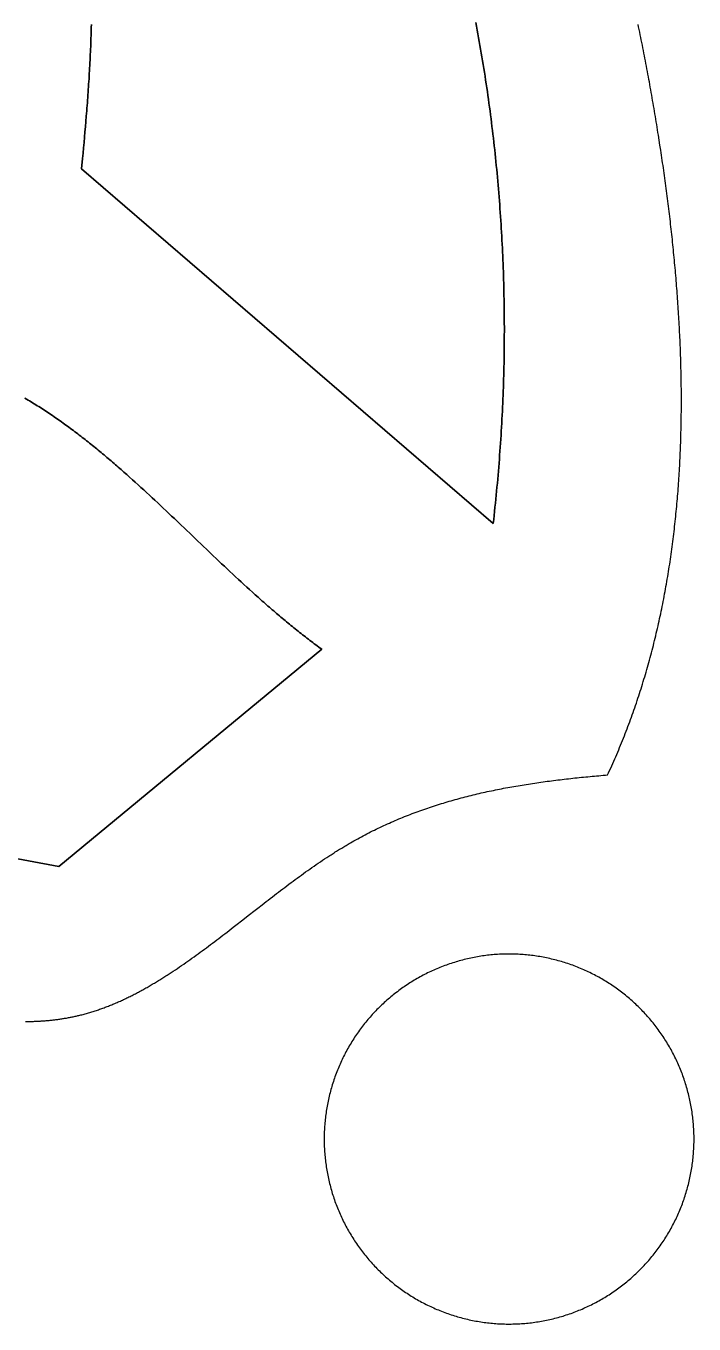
# Model space of a CAD drawing. Header units: millimetres. Extents: x -97041 to 275168, y -12500 to 263793.
# Drawn here: x 190351 to 207519, y -5640 to 27709 of the extents above; entities that cross this region are included whole.
import ezdxf

# ---------------------------------------------------------------- set-up
doc = ezdxf.new("R2010")
doc.units = ezdxf.units.MM
doc.layers.add('CLOSED_AREAS', color=7, linetype='Continuous')
doc.layers.add('REGION_HOLES', color=7, linetype='Continuous')

msp = doc.modelspace()

# ---------------------------------------------------------------- linework, layer by layer
at = {"layer": 'CLOSED_AREAS'}
for points in [[(190340.219, 2132.517), (190365.676, 2132.68), (190391.116, 2132.934), (190416.539, 2133.278), (190441.944, 2133.712), (190467.331, 2134.238), (190492.7, 2134.855), (190518.051, 2135.565), (190543.384, 2136.368), (190568.7, 2137.264), (190593.996, 2138.254), (190619.275, 2139.339), (190644.535, 2140.519), (190669.776, 2141.794), (190694.999, 2143.166), (190720.204, 2144.634), (190745.389, 2146.199), (190770.555, 2147.862), (190795.703, 2149.624), (190820.831, 2151.484), (190845.94, 2153.443), (190871.03, 2155.503), (190896.1, 2157.662), (190921.151, 2159.923), (190946.182, 2162.286), (190971.193, 2164.75), (190996.185, 2167.317), (191021.157, 2169.987), (191046.108, 2172.76), (191071.04, 2175.638), (191095.952, 2178.621), (191120.843, 2181.709), (191145.713, 2184.902), (191170.564, 2188.202), (191195.393, 2191.609), (191220.202, 2195.124), (191244.99, 2198.746), (191269.758, 2202.477), (191294.504, 2206.316), (191319.229, 2210.266), (191343.933, 2214.325), (191368.616, 2218.495), (191393.277, 2222.777), (191417.917, 2227.17), (191442.536, 2231.675), (191467.132, 2236.293), (191491.707, 2241.024), (191516.26, 2245.87), (191540.791, 2250.829), (191565.3, 2255.904), (191589.787, 2261.094), (191614.252, 2266.4), (191638.694, 2271.823), (191663.114, 2277.363), (191687.511, 2283.02), (191711.885, 2288.796), (191736.237, 2294.69), (191760.566, 2300.704), (191789.287, 2307.964), (191817.976, 2315.391), (191846.634, 2322.983), (191875.26, 2330.739), (191903.855, 2338.659), (191932.419, 2346.74), (191960.952, 2354.983), (191989.455, 2363.386), (192017.928, 2371.947), (192046.37, 2380.667), (192074.783, 2389.543), (192103.166, 2398.576), (192131.52, 2407.763), (192159.844, 2417.104), (192188.14, 2426.598), (192216.407, 2436.243), (192244.645, 2446.039), (192272.855, 2455.985), (192301.037, 2466.08), (192329.192, 2476.322), (192357.318, 2486.71), (192385.418, 2497.245), (192413.49, 2507.923), (192441.535, 2518.745), (192469.553, 2529.71), (192497.545, 2540.816), (192525.511, 2552.062), (192553.45, 2563.448), (192581.364, 2574.971), (192609.252, 2586.632), (192637.115, 2598.43), (192664.952, 2610.362), (192692.765, 2622.428), (192720.552, 2634.628), (192748.316, 2646.96), (192776.055, 2659.422), (192803.77, 2672.015), (192831.461, 2684.736), (192859.128, 2697.586), (192886.772, 2710.562), (192914.393, 2723.664), (192941.991, 2736.891), (192969.566, 2750.242), (192997.119, 2763.715), (193024.649, 2777.31), (193052.157, 2791.026), (193079.644, 2804.861), (193107.109, 2818.815), (193134.552, 2832.886), (193161.974, 2847.074), (193189.375, 2861.377), (193216.756, 2875.795), (193244.116, 2890.326), (193271.455, 2904.97), (193298.775, 2919.725), (193326.075, 2934.59), (193353.355, 2949.564), (193380.615, 2964.647), (193407.857, 2979.836), (193435.079, 2995.132), (193462.283, 3010.533), (193489.468, 3026.038), (193516.635, 3041.646), (193543.783, 3057.356), (193570.914, 3073.167), (193598.028, 3089.078), (193625.123, 3105.087), (193652.202, 3121.195), (193679.264, 3137.399), (193706.308, 3153.699), (193733.337, 3170.094), (193760.349, 3186.583), (193787.345, 3203.164), (193814.325, 3219.837), (193841.289, 3236.6), (193868.238, 3253.453), (193895.171, 3270.395), (193922.09, 3287.424), (193948.994, 3304.539), (193975.883, 3321.74), (194002.759, 3339.025), (194029.619, 3356.393), (194056.467, 3373.844), (194083.3, 3391.376), (194136.927, 3426.68), (194190.501, 3462.296), (194244.026, 3498.216), (194297.502, 3534.433), (194350.931, 3570.937), (194404.316, 3607.721), (194457.657, 3644.775), (194510.957, 3682.093), (194564.217, 3719.665), (194617.44, 3757.483), (194670.626, 3795.54), (194723.778, 3833.825), (194776.898, 3872.333), (194829.987, 3911.053), (194883.047, 3949.978), (194936.079, 3989.1), (194989.086, 4028.41), (195042.07, 4067.899), (195095.032, 4107.561), (195147.973, 4147.385), (195200.897, 4187.365), (195253.803, 4227.491), (195306.695, 4267.756), (195359.574, 4308.151), (195412.442, 4348.668), (195465.3, 4389.298), (195518.15, 4430.034), (195570.995, 4470.867), (195676.673, 4552.79), (195782.349, 4635.001), (195888.036, 4717.435), (196099.502, 4882.703), (196205.309, 4965.404), (196311.185, 5048.063), (196417.143, 5130.612), (196523.198, 5212.985), (196576.266, 5254.084), (196629.363, 5295.115), (196682.492, 5336.069), (196735.654, 5376.937), (196788.851, 5417.712), (196842.084, 5458.384), (196895.355, 5498.946), (196948.667, 5539.39), (197002.02, 5579.706), (197055.418, 5619.888), (197108.86, 5659.926), (197162.35, 5699.812), (197215.889, 5739.538), (197269.478, 5779.096), (197323.12, 5818.477), (197376.816, 5857.673), (197430.569, 5896.675), (197484.379, 5935.477), (197538.248, 5974.068), (197592.179, 6012.442), (197646.174, 6050.588), (197700.233, 6088.501), (197754.359, 6126.17), (197808.553, 6163.588), (197862.817, 6200.746), (197917.154, 6237.636), (197971.564, 6274.251), (198026.05, 6310.58), (198080.613, 6346.617), (198107.924, 6364.524), (198135.255, 6382.353), (198162.606, 6400.106), (198189.978, 6417.78), (198217.37, 6435.375), (198244.783, 6452.889), (198272.218, 6470.322), (198299.673, 6487.672), (198327.151, 6504.939), (198354.649, 6522.121), (198382.17, 6539.218), (198409.714, 6556.227), (198437.279, 6573.15), (198464.867, 6589.983), (198492.478, 6606.727), (198520.113, 6623.38), (198547.77, 6639.94), (198575.451, 6656.409), (198603.156, 6672.783), (198630.885, 6689.062), (198658.637, 6705.245), (198686.415, 6721.331), (198733.482, 6748.333), (198780.62, 6775.056), (198827.828, 6801.501), (198875.107, 6827.67), (198922.457, 6853.564), (198969.877, 6879.186), (199017.369, 6904.537), (199064.931, 6929.619), (199112.564, 6954.432), (199160.267, 6978.98), (199208.042, 7003.263), (199255.888, 7027.283), (199303.804, 7051.042), (199351.792, 7074.541), (199399.85, 7097.782), (199447.98, 7120.767), (199496.18, 7143.498), (199544.452, 7165.975), (199592.795, 7188.201), (199641.209, 7210.177), (199689.695, 7231.905), (199738.251, 7253.386), (199786.879, 7274.623), (199835.578, 7295.616), (199884.349, 7316.368), (199933.191, 7336.88), (199982.104, 7357.154), (200031.089, 7377.191), (200080.145, 7396.993), (200129.272, 7416.561), (200178.472, 7435.898), (200227.742, 7455.004), (200277.085, 7473.883), (200326.499, 7492.534), (200375.984, 7510.96), (200425.542, 7529.162), (200475.171, 7547.143), (200524.872, 7564.903), (200574.644, 7582.445), (200624.489, 7599.77), (200674.405, 7616.879), (200724.393, 7633.775), (200774.453, 7650.458), (200824.585, 7666.931), (200874.789, 7683.195), (200925.065, 7699.252), (200975.413, 7715.103), (201025.833, 7730.751), (201076.325, 7746.196), (201126.889, 7761.441), (201177.526, 7776.486), (201228.235, 7791.335), (201279.016, 7805.987), (201329.869, 7820.446), (201380.794, 7834.712), (201431.792, 7848.787), (201482.862, 7862.673), (201534.005, 7876.371), (201585.22, 7889.884), (201636.507, 7903.212), (201687.867, 7916.358), (201739.299, 7929.323), (201790.804, 7942.108), (201842.382, 7954.716), (201894.032, 7967.148), (201945.755, 7979.405), (201997.55, 7991.489), (202049.418, 8003.402), (202101.359, 8015.146), (202153.373, 8026.722), (202205.459, 8038.132), (202257.619, 8049.377), (202309.851, 8060.459), (202362.156, 8071.379), (202414.534, 8082.141), (202466.985, 8092.744), (202519.509, 8103.19), (202572.106, 8113.482), (202624.776, 8123.621), (202677.519, 8133.608), (202730.335, 8143.445), (202783.225, 8153.134), (202836.187, 8162.677), (202889.223, 8172.074), (202942.332, 8181.328), (202995.515, 8190.441), (203048.77, 8199.414), (203102.099, 8208.248), (203155.502, 8216.945), (203208.977, 8225.507), (203262.526, 8233.936), (203316.149, 8242.233), (203369.845, 8250.4), (203423.615, 8258.438), (203477.458, 8266.349), (203531.375, 8274.135), (203585.366, 8281.797), (203639.43, 8289.338), (203693.568, 8296.758), (203747.779, 8304.059), (203802.065, 8311.243), (203856.424, 8318.311), (203910.857, 8325.266), (203965.363, 8332.109), (204019.944, 8338.841), (204074.599, 8345.464), (204129.327, 8351.979), (204184.13, 8358.39), (204239.006, 8364.696), (204293.957, 8370.9), (204348.981, 8377.003), (204404.08, 8383.007), (204459.253, 8388.913), (204514.5, 8394.724), (204569.821, 8400.44), (204625.217, 8406.064), (204680.687, 8411.598), (204736.231, 8417.041), (204791.849, 8422.398), (204847.542, 8427.668), (204903.309, 8432.854), (204959.15, 8437.957), (205015.066, 8442.979), (205071.057, 8447.922), (205127.122, 8452.787), (205183.261, 8457.575), (205239.476, 8462.29), (205295.764, 8466.931), (205322.983, 8525.312), (205349.976, 8583.779), (205376.743, 8642.332), (205403.285, 8700.971), (205429.602, 8759.694), (205455.696, 8818.501), (205481.566, 8877.391), (205507.213, 8936.366), (205532.639, 8995.422), (205557.843, 9054.562), (205582.826, 9113.783), (205607.59, 9173.085), (205632.133, 9232.468), (205656.458, 9291.932), (205680.565, 9351.476), (205704.454, 9411.099), (205728.126, 9470.801), (205751.581, 9530.582), (205774.821, 9590.44), (205797.846, 9650.376), (205820.656, 9710.39), (205843.252, 9770.48), (205865.635, 9830.646), (205887.806, 9890.887), (205909.764, 9951.204), (205931.511, 10011.595), (205953.048, 10072.061), (205974.374, 10132.601), (205995.491, 10193.213), (206016.399, 10253.899), (206037.098, 10314.656), (206057.59, 10375.486), (206077.875, 10436.387), (206097.954, 10497.359), (206117.826, 10558.401), (206137.494, 10619.513), (206156.957, 10680.695), (206176.217, 10741.946), (206195.273, 10803.265), (206214.126, 10864.652), (206232.778, 10926.107), (206251.228, 10987.628), (206269.477, 11049.217), (206287.526, 11110.871), (206305.376, 11172.591), (206323.027, 11234.377), (206340.48, 11296.227), (206357.735, 11358.141), (206374.793, 11420.119), (206391.654, 11482.16), (206408.32, 11544.264), (206424.791, 11606.43), (206441.067, 11668.658), (206457.15, 11730.948), (206473.039, 11793.298), (206488.736, 11855.709), (206504.24, 11918.179), (206519.553, 11980.709), (206534.676, 12043.298), (206549.608, 12105.946), (206564.351, 12168.651), (206578.905, 12231.415), (206593.271, 12294.235), (206607.449, 12357.111), (206621.44, 12420.044), (206635.245, 12483.033), (206648.864, 12546.077), (206662.298, 12609.175), (206675.547, 12672.327), (206688.613, 12735.534), (206701.495, 12798.793), (206714.195, 12862.106), (206726.713, 12925.47), (206739.049, 12988.887), (206751.205, 13052.354), (206763.181, 13115.873), (206774.977, 13179.442), (206786.594, 13243.061), (206798.033, 13306.729), (206809.294, 13370.447), (206820.379, 13434.213), (206831.287, 13498.026), (206842.019, 13561.888), (206852.576, 13625.796), (206862.959, 13689.751), (206873.168, 13753.753), (206883.203, 13817.799), (206893.066, 13881.891), (206902.757, 13946.028), (206912.277, 14010.209), (206921.626, 14074.433), (206930.805, 14138.701), (206939.814, 14203.012), (206948.655, 14267.364), (206957.327, 14331.759), (206965.832, 14396.195), (206974.169, 14460.672), (206982.341, 14525.189), (206990.346, 14589.746), (206998.187, 14654.343), (207005.863, 14718.979), (207013.375, 14783.653), (207020.724, 14848.365), (207027.911, 14913.114), (207034.935, 14977.901), (207041.798, 15042.724), (207048.5, 15107.584), (207055.043, 15172.479), (207061.425, 15237.409), (207067.649, 15302.373), (207073.715, 15367.372), (207079.623, 15432.405), (207085.374, 15497.471), (207090.969, 15562.57), (207096.408, 15627.701), (207101.692, 15692.864), (207106.821, 15758.058), (207111.797, 15823.283), (207116.619, 15888.538), (207121.289, 15953.823), (207125.807, 16019.138), (207130.173, 16084.482), (207134.389, 16149.854), (207138.455, 16215.254), (207142.371, 16280.682), (207146.138, 16346.137), (207149.757, 16411.618), (207153.229, 16477.125), (207156.554, 16542.658), (207159.732, 16608.217), (207162.764, 16673.799), (207165.652, 16739.406), (207168.395, 16805.037), (207170.994, 16870.691), (207173.45, 16936.368), (207175.763, 17002.067), (207177.934, 17067.788), (207179.964, 17133.53), (207181.854, 17199.293), (207183.603, 17265.076), (207185.213, 17330.88), (207186.684, 17396.702), (207188.016, 17462.544), (207189.211, 17528.404), (207190.27, 17594.282), (207191.191, 17660.178), (207191.977, 17726.091), (207192.628, 17792.02), (207193.145, 17857.965), (207193.528, 17923.926), (207193.777, 17989.903), (207193.894, 18055.893), (207193.879, 18121.898), (207193.733, 18187.917), (207193.456, 18253.949), (207193.048, 18319.994), (207192.512, 18386.051), (207191.846, 18452.119), (207191.053, 18518.199), (207190.131, 18584.29), (207189.083, 18650.392), (207187.909, 18716.503), (207186.608, 18782.623), (207185.183, 18848.753), (207183.633, 18914.891), (207181.96, 18981.037), (207180.163, 19047.191), (207178.243, 19113.351), (207176.202, 19179.518), (207174.039, 19245.692), (207171.756, 19311.87), (207169.352, 19378.054), (207166.83, 19444.243), (207164.188, 19510.436), (207161.428, 19576.632), (207158.55, 19642.832), (207155.556, 19709.035), (207152.445, 19775.239), (207149.219, 19841.446), (207145.877, 19907.654), (207142.421, 19973.863), (207138.851, 20040.072), (207135.168, 20106.281), (207131.372, 20172.489), (207127.465, 20238.697), (207123.446, 20304.902), (207119.316, 20371.106), (207115.076, 20437.308), (207110.727, 20503.506), (207106.269, 20569.701), (207101.703, 20635.892), (207097.03, 20702.078), (207092.249, 20768.26), (207087.362, 20834.436), (207082.369, 20900.607), (207077.271, 20966.771), (207072.069, 21032.929), (207066.763, 21099.079), (207061.354, 21165.221), (207055.842, 21231.356), (207050.228, 21297.481), (207044.513, 21363.598), (207038.698, 21429.705), (207032.782, 21495.801), (207026.766, 21561.887), (207020.652, 21627.962), (207014.44, 21694.026), (207008.13, 21760.077), (207001.723, 21826.116), (206995.22, 21892.142), (206988.622, 21958.155), (206981.928, 22024.154), (206975.139, 22090.138), (206968.257, 22156.107), (206961.282, 22222.061), (206954.214, 22287.999), (206947.054, 22353.921), (206939.803, 22419.826), (206932.461, 22485.714), (206925.03, 22551.584), (206917.508, 22617.436), (206909.898, 22683.269), (206902.2, 22749.083), (206894.414, 22814.878), (206886.541, 22880.652), (206878.582, 22946.406), (206870.537, 23012.138), (206862.407, 23077.849), (206854.193, 23143.538), (206845.895, 23209.205), (206837.514, 23274.848), (206829.05, 23340.468), (206820.504, 23406.065), (206811.877, 23471.636), (206803.169, 23537.183), (206794.381, 23602.705), (206785.514, 23668.201), (206776.568, 23733.67), (206767.544, 23799.113), (206758.442, 23864.528), (206749.263, 23929.915), (206740.008, 23995.275), (206730.677, 24060.606), (206721.272, 24125.907), (206711.791, 24191.179), (206702.237, 24256.421), (206692.61, 24321.632), (206682.91, 24386.812), (206673.139, 24451.96), (206663.296, 24517.077), (206643.398, 24647.212), (206623.223, 24777.213), (206602.775, 24907.076), (206591.872, 24975.579), (206580.894, 25044.042), (206569.841, 25112.466), (206558.715, 25180.851), (206547.513, 25249.197), (206536.238, 25317.503), (206524.889, 25385.77), (206513.465, 25453.999), (206501.968, 25522.188), (206490.397, 25590.338), (206478.752, 25658.45), (206467.033, 25726.523), (206455.24, 25794.557), (206443.375, 25862.553), (206431.435, 25930.51), (206419.423, 25998.428), (206407.337, 26066.308), (206395.177, 26134.15), (206382.945, 26201.953), (206370.64, 26269.718), (206358.261, 26337.444), (206345.81, 26405.133), (206333.286, 26472.783), (206320.69, 26540.396), (206308.02, 26607.97), (206295.278, 26675.506), (206282.464, 26743.005), (206269.578, 26810.466), (206256.619, 26877.889), (206243.587, 26945.274), (206230.484, 27012.622), (206217.309, 27079.932), (206204.062, 27147.204), (206190.743, 27214.44), (206177.352, 27281.637), (206163.889, 27348.798), (206150.355, 27415.921), (206136.749, 27483.007), (206123.072, 27550.056), (206109.323, 27617.067), (206095.503, 27684.042), (206081.612, 27750.98)], [(192031.69, 27743.115), (192030.051, 27672.763), (192028.245, 27602.502), (192026.277, 27532.331), (192024.149, 27462.248), (192021.864, 27392.251), (192019.426, 27322.34), (192016.837, 27252.513), (192014.1, 27182.768), (192011.219, 27113.103), (192008.197, 27043.517), (192005.037, 26974.01), (192001.741, 26904.578), (191998.313, 26835.221), (191994.756, 26765.936), (191991.074, 26696.724), (191987.268, 26627.581), (191983.343, 26558.507), (191979.301, 26489.5), (191975.145, 26420.559), (191970.879, 26351.681), (191966.506, 26282.866), (191962.028, 26214.112), (191957.448, 26145.418), (191952.771, 26076.781), (191947.998, 26008.2), (191943.133, 25939.675), (191938.18, 25871.203), (191933.14, 25802.782), (191928.018, 25734.412), (191922.816, 25666.091), (191917.537, 25597.817), (191912.184, 25529.589), (191901.271, 25393.264), (191890.1, 25257.105), (191878.697, 25121.097), (191867.085, 24985.231), (191855.29, 24849.493), (191843.336, 24713.871), (191831.248, 24578.354), (191819.05, 24442.929), (191806.767, 24307.584), (191782.045, 24037.085), (202357.999, 14930.014), (202369.731, 15033.134), (202381.214, 15136.25), (202392.449, 15239.361), (202403.437, 15342.466), (202414.178, 15445.564), (202424.671, 15548.656), (202434.917, 15651.739), (202444.916, 15754.815), (202454.668, 15857.882), (202464.174, 15960.94), (202473.433, 16063.988), (202482.445, 16167.026), (202491.211, 16270.052), (202499.731, 16373.068), (202508.005, 16476.071), (202516.033, 16579.061), (202523.815, 16682.038), (202531.351, 16785.002), (202538.642, 16887.951), (202545.688, 16990.885), (202552.488, 17093.804), (202559.044, 17196.706), (202565.354, 17299.592), (202571.42, 17402.461), (202577.241, 17505.312), (202582.818, 17608.145), (202588.15, 17710.958), (202593.238, 17813.753), (202598.082, 17916.527), (202602.682, 18019.281), (202607.038, 18122.013), (202611.15, 18224.724), (202615.019, 18327.413), (202618.645, 18430.078), (202622.027, 18532.721), (202625.166, 18635.339), (202628.062, 18737.932), (202630.716, 18840.501), (202633.126, 18943.044), (202635.295, 19045.56), (202637.22, 19148.05), (202638.904, 19250.512), (202640.345, 19352.947), (202641.545, 19455.353), (202642.502, 19557.729), (202643.218, 19660.076), (202643.692, 19762.393), (202643.925, 19864.679), (202643.917, 19966.934), (202643.667, 20069.156), (202643.177, 20171.347), (202642.445, 20273.504), (202641.473, 20375.627), (202640.26, 20477.716), (202638.807, 20579.771), (202637.113, 20681.79), (202635.18, 20783.773), (202633.006, 20885.72), (202630.592, 20987.629), (202627.939, 21089.501), (202625.046, 21191.335), (202621.914, 21293.13), (202618.542, 21394.886), (202614.931, 21496.602), (202611.081, 21598.277), (202606.992, 21699.912), (202602.664, 21801.505), (202598.098, 21903.055), (202593.293, 22004.563), (202588.25, 22106.028), (202582.969, 22207.449), (202577.449, 22308.825), (202571.692, 22410.156), (202565.697, 22511.442), (202559.464, 22612.682), (202552.994, 22713.875), (202546.286, 22815.021), (202539.341, 22916.119), (202532.159, 23017.168), (202524.74, 23118.169), (202517.084, 23219.12), (202509.192, 23320.021), (202501.063, 23420.871), (202492.698, 23521.67), (202484.096, 23622.417), (202475.258, 23723.112), (202466.185, 23823.754), (202456.875, 23924.342), (202447.33, 24024.877), (202437.549, 24125.356), (202427.533, 24225.781), (202417.282, 24326.15), (202406.795, 24426.462), (202396.074, 24526.717), (202385.117, 24626.915), (202373.926, 24727.055), (202362.5, 24827.137), (202350.84, 24927.159), (202338.946, 25027.121), (202326.817, 25127.023), (202314.455, 25226.865), (202301.858, 25326.644), (202289.028, 25426.362), (202275.964, 25526.017), (202262.667, 25625.609), (202249.137, 25725.138), (202235.373, 25824.602), (202221.376, 25924.001), (202207.147, 26023.335), (202192.684, 26122.603), (202177.989, 26221.804), (202163.062, 26320.938), (202147.902, 26420.004), (202132.51, 26519.003), (202116.886, 26617.932), (202101.03, 26716.792), (202084.942, 26815.582), (202068.623, 26914.301), (202052.072, 27012.95), (202035.29, 27111.526), (202018.276, 27210.031), (202001.032, 27308.463), (201983.557, 27406.821), (201965.85, 27505.105), (201947.913, 27603.315), (201929.746, 27701.45), (201911.348, 27799.509)], [(173861.679, 9348.26), (191194.492, 6116.719), (197951.352, 11698.472), (197913.106, 11726.252), (197874.918, 11754.172), (197836.787, 11782.231), (197798.712, 11810.426), (197760.694, 11838.756), (197722.731, 11867.22), (197684.823, 11895.816), (197646.969, 11924.542), (197609.168, 11953.397), (197571.42, 11982.38), (197533.724, 12011.488), (197496.079, 12040.721), (197458.486, 12070.076), (197420.942, 12099.552), (197383.448, 12129.148), (197346.003, 12158.862), (197308.606, 12188.692), (197271.256, 12218.636), (197233.953, 12248.694), (197196.697, 12278.864), (197159.486, 12309.144), (197122.321, 12339.532), (197085.199, 12370.027), (197048.121, 12400.628), (197011.086, 12431.332), (196974.094, 12462.139), (196937.143, 12493.046), (196900.233, 12524.053), (196863.364, 12555.157), (196826.534, 12586.357), (196789.744, 12617.651), (196752.992, 12649.039), (196716.278, 12680.517), (196679.601, 12712.085), (196642.96, 12743.742), (196606.355, 12775.484), (196569.786, 12807.312), (196533.251, 12839.224), (196496.75, 12871.217), (196460.282, 12903.29), (196423.847, 12935.443), (196387.444, 12967.672), (196351.072, 12999.977), (196314.731, 13032.356), (196242.137, 13097.33), (196169.659, 13162.581), (196097.291, 13228.097), (196025.027, 13293.865), (195952.862, 13359.872), (195880.791, 13426.107), (195808.809, 13492.557), (195736.911, 13559.208), (195665.091, 13626.049), (195593.345, 13693.067), (195521.667, 13760.249), (195450.051, 13827.583), (195378.494, 13895.057), (195306.988, 13962.657), (195235.531, 14030.371), (195164.115, 14098.187), (195092.736, 14166.092), (195021.389, 14234.074), (194878.769, 14370.217), (194736.214, 14506.517), (194593.682, 14642.871), (194451.131, 14779.181), (194308.52, 14915.346), (194237.179, 14983.342), (194165.807, 15051.265), (194094.4, 15119.101), (194022.951, 15186.838), (193951.457, 15254.464), (193879.911, 15321.966), (193808.308, 15389.331), (193736.644, 15456.546), (193664.912, 15523.6), (193593.109, 15590.48), (193521.228, 15657.173), (193449.264, 15723.667), (193377.213, 15789.948), (193305.069, 15856.006), (193232.826, 15921.826), (193160.48, 15987.397), (193088.026, 16052.705), (193015.458, 16117.74), (192979.13, 16150.15), (192942.771, 16182.487), (192906.381, 16214.748), (192869.96, 16246.934), (192833.506, 16279.041), (192797.019, 16311.069), (192760.499, 16343.015), (192723.944, 16374.879), (192687.355, 16406.659), (192650.73, 16438.352), (192614.068, 16469.958), (192577.37, 16501.475), (192540.634, 16532.902), (192503.86, 16564.236), (192467.047, 16595.476), (192430.195, 16626.622), (192393.303, 16657.67), (192356.37, 16688.62), (192319.395, 16719.47), (192282.378, 16750.218), (192245.319, 16780.863), (192208.216, 16811.404), (192171.069, 16841.838), (192133.878, 16872.164), (192096.641, 16902.381), (192059.358, 16932.487), (192022.029, 16962.48), (191984.652, 16992.36), (191947.228, 17022.123), (191909.755, 17051.77), (191872.232, 17081.297), (191834.66, 17110.704), (191797.037, 17139.989), (191759.363, 17169.151), (191721.638, 17198.187), (191683.859, 17227.097), (191646.028, 17255.879), (191608.143, 17284.531), (191570.204, 17313.051), (191532.209, 17341.439), (191494.159, 17369.692), (191456.052, 17397.809), (191417.888, 17425.788), (191379.667, 17453.628), (191341.388, 17481.328), (191303.049, 17508.885), (191264.651, 17536.298), (191226.192, 17563.565), (191187.673, 17590.686), (191149.092, 17617.658), (191110.449, 17644.48), (191071.743, 17671.15), (191032.974, 17697.666), (190994.14, 17724.028), (190955.242, 17750.234), (190916.278, 17776.281), (190877.248, 17802.169), (190838.151, 17827.895), (190798.987, 17853.459), (190759.755, 17878.859), (190720.454, 17904.093), (190681.084, 17929.159), (190641.643, 17954.056), (190602.132, 17978.783), (190562.55, 18003.338), (190522.896, 18027.718), (190483.169, 18051.924), (190443.369, 18075.953), (190403.496, 18099.803), (190363.547, 18123.474), (190323.524, 18146.963)]]:
    msp.add_lwpolyline(points, dxfattribs=at)
msp.add_lwpolyline([(207518.958, -887.028), (207518.758, -843.437), (207518.158, -799.848), (207517.159, -756.267), (207515.759, -712.697), (207513.961, -669.142), (207511.762, -625.605), (207509.165, -582.09), (207506.168, -538.601), (207502.773, -495.141), (207498.979, -451.714), (207494.787, -408.324), (207490.197, -364.974), (207485.21, -321.667), (207479.826, -278.409), (207474.045, -235.201), (207467.868, -192.049), (207461.296, -148.955), (207454.329, -105.923), (207446.967, -62.957), (207439.211, -20.06), (207431.062, 22.764), (207422.521, 65.512), (207413.588, 108.179), (207404.264, 150.763), (207394.55, 193.259), (207384.447, 235.664), (207373.955, 277.975), (207363.075, 320.188), (207351.808, 362.299), (207340.156, 404.306), (207328.119, 446.203), (207315.698, 487.989), (207302.895, 529.658), (207289.709, 571.209), (207276.144, 612.637), (207262.198, 653.938), (207247.875, 695.11), (207233.174, 736.149), (207218.098, 777.051), (207202.647, 817.814), (207186.823, 858.433), (207170.627, 898.905), (207154.06, 939.226), (207137.125, 979.395), (207119.821, 1019.406), (207102.151, 1059.256), (207084.117, 1098.943), (207065.719, 1138.463), (207046.96, 1177.813), (207027.84, 1216.988), (207008.362, 1255.987), (206988.527, 1294.805), (206968.337, 1333.44), (206947.793, 1371.888), (206926.897, 1410.146), (206905.652, 1448.211), (206884.058, 1486.079), (206862.117, 1523.747), (206839.832, 1561.213), (206817.205, 1598.473), (206794.236, 1635.523), (206770.929, 1672.362), (206747.285, 1708.985), (206723.306, 1745.39), (206698.994, 1781.573), (206674.351, 1817.531), (206649.379, 1853.262), (206624.081, 1888.763), (206598.458, 1924.03), (206572.512, 1959.06), (206546.247, 1993.851), (206519.663, 2028.4), (206492.764, 2062.703), (206465.551, 2096.759), (206438.027, 2130.563), (206410.194, 2164.113), (206382.054, 2197.406), (206353.61, 2230.44), (206324.865, 2263.212), (206295.82, 2295.719), (206266.478, 2327.958), (206236.841, 2359.926), (206206.913, 2391.622), (206176.695, 2423.041), (206146.191, 2454.182), (206115.401, 2485.042), (206084.331, 2515.618), (206052.981, 2545.908), (206021.354, 2575.908), (205989.454, 2605.618), (205957.282, 2635.034), (205924.842, 2664.153), (205892.136, 2692.974), (205859.168, 2721.493), (205825.939, 2749.709), (205792.452, 2777.619), (205758.711, 2805.221), (205724.719, 2832.512), (205690.477, 2859.49), (205655.99, 2886.152), (205621.259, 2912.498), (205586.288, 2938.523), (205551.08, 2964.227), (205515.637, 2989.607), (205479.964, 3014.66), (205444.062, 3039.386), (205407.934, 3063.781), (205371.585, 3087.843), (205335.016, 3111.571), (205298.231, 3134.963), (205261.233, 3158.016), (205224.026, 3180.729), (205186.611, 3203.1), (205148.993, 3225.127), (205111.174, 3246.807), (205073.159, 3268.14), (205034.949, 3289.124), (204996.548, 3309.756), (204957.96, 3330.034), (204919.187, 3349.958), (204880.233, 3369.526), (204841.101, 3388.735), (204801.795, 3407.585), (204762.317, 3426.073), (204722.672, 3444.199), (204682.862, 3461.96), (204642.89, 3479.355), (204602.761, 3496.383), (204562.477, 3513.042), (204522.043, 3529.331), (204481.46, 3545.248), (204440.733, 3560.792), (204399.866, 3575.962), (204358.861, 3590.757), (204317.722, 3605.175), (204276.452, 3619.215), (204235.056, 3632.875), (204193.535, 3646.156), (204151.895, 3659.055), (204110.138, 3671.572), (204068.268, 3683.705), (204026.289, 3695.453), (203984.204, 3706.816), (203942.016, 3717.793), (203899.729, 3728.382), (203857.347, 3738.583), (203814.873, 3748.394), (203772.311, 3757.816), (203729.664, 3766.846), (203686.937, 3775.486), (203644.131, 3783.733), (203601.252, 3791.587), (203558.303, 3799.047), (203515.287, 3806.113), (203472.208, 3812.784), (203429.07, 3819.06), (203385.876, 3824.94), (203342.63, 3830.423), (203299.335, 3835.51), (203255.996, 3840.199), (203212.615, 3844.49), (203169.197, 3848.384), (203125.745, 3851.879), (203082.263, 3854.975), (203038.754, 3857.672), (202995.222, 3859.97), (202951.671, 3861.869), (202908.105, 3863.368), (202864.526, 3864.468), (202820.939, 3865.167), (202777.348, 3865.467), (202733.756, 3865.367), (202690.166, 3864.867), (202646.583, 3863.968), (202603.01, 3862.669), (202559.451, 3860.97), (202515.909, 3858.871), (202472.388, 3856.373), (202428.892, 3853.477), (202385.424, 3850.181), (202341.989, 3846.487), (202298.589, 3842.394), (202255.228, 3837.904), (202211.911, 3833.016), (202168.64, 3827.731), (202125.42, 3822.049), (202082.253, 3815.972), (202039.144, 3809.498), (201996.096, 3802.629), (201953.113, 3795.366), (201910.199, 3787.709), (201867.356, 3779.658), (201824.589, 3771.215), (201781.901, 3762.38), (201739.297, 3753.154), (201696.778, 3743.537), (201654.35, 3733.531), (201612.015, 3723.136), (201569.777, 3712.353), (201527.64, 3701.183), (201485.607, 3689.627), (201443.682, 3677.686), (201401.868, 3665.361), (201360.169, 3652.653), (201318.589, 3639.563), (201277.13, 3626.092), (201235.796, 3612.242), (201194.592, 3598.013), (201153.519, 3583.407), (201112.582, 3568.424), (201071.785, 3553.067), (201031.13, 3537.336), (200990.621, 3521.233), (200950.261, 3504.758), (200910.054, 3487.915), (200870.004, 3470.703), (200830.112, 3453.125), (200790.384, 3435.182), (200750.822, 3416.874), (200711.43, 3398.205), (200672.211, 3379.175), (200633.167, 3359.787), (200594.304, 3340.041), (200555.623, 3319.939), (200517.128, 3299.484), (200478.822, 3278.676), (200440.708, 3257.518), (200402.791, 3236.011), (200365.072, 3214.157), (200327.555, 3191.958), (200290.244, 3169.416), (200253.141, 3146.532), (200216.249, 3123.309), (200179.572, 3099.749), (200143.112, 3075.854), (200106.873, 3051.625), (200070.858, 3027.064), (200035.07, 3002.175), (199999.512, 2976.958), (199964.186, 2951.416), (199929.096, 2925.551), (199894.245, 2899.365), (199859.636, 2872.861), (199825.271, 2846.04), (199791.153, 2818.905), (199757.286, 2791.459), (199723.672, 2763.703), (199690.314, 2735.639), (199657.215, 2707.272), (199624.377, 2678.601), (199591.804, 2649.631), (199559.498, 2620.363), (199527.462, 2590.8), (199495.698, 2560.944), (199464.209, 2530.799), (199432.998, 2500.365), (199402.068, 2469.647), (199371.421, 2438.646), (199341.059, 2407.366), (199310.986, 2375.808), (199281.203, 2343.976), (199251.714, 2311.872), (199222.52, 2279.499), (199193.624, 2246.859), (199165.029, 2213.956), (199136.737, 2180.792), (199108.751, 2147.37), (199081.072, 2113.692), (199053.703, 2079.762), (199026.647, 2045.583), (198999.905, 2011.156), (198973.48, 1976.486), (198947.374, 1941.575), (198921.59, 1906.426), (198896.129, 1871.042), (198870.994, 1835.425), (198846.186, 1799.58), (198821.708, 1763.509), (198797.562, 1727.215), (198773.75, 1690.7), (198750.274, 1653.969), (198727.136, 1617.025), (198704.338, 1579.869), (198681.882, 1542.506), (198659.769, 1504.938), (198638.001, 1467.17), (198616.581, 1429.203), (198595.511, 1391.041), (198574.791, 1352.688), (198554.423, 1314.146), (198534.411, 1275.419), (198514.754, 1236.51), (198495.455, 1197.422), (198476.515, 1158.159), (198457.936, 1118.724), (198439.72, 1079.12), (198421.867, 1039.351), (198404.381, 999.42), (198387.261, 959.33), (198370.51, 919.085), (198354.128, 878.687), (198338.118, 838.141), (198322.48, 797.45), (198307.216, 756.618), (198292.328, 715.647), (198277.816, 674.541), (198263.681, 633.303), (198249.925, 591.938), (198236.55, 550.449), (198223.555, 508.838), (198210.943, 467.11), (198198.714, 425.268), (198186.869, 383.316), (198175.41, 341.257), (198164.336, 299.094), (198153.65, 256.832), (198143.353, 214.473), (198133.444, 172.022), (198123.924, 129.482), (198114.796, 86.856), (198106.059, 44.148), (198097.714, 1.362), (198089.761, -41.499), (198082.203, -84.431), (198075.038, -127.431), (198068.268, -170.494), (198061.893, -213.618), (198055.914, -256.799), (198050.332, -300.032), (198045.146, -343.315), (198040.357, -386.643), (198035.967, -430.014), (198031.974, -473.423), (198028.379, -516.867), (198025.183, -560.342), (198022.386, -603.845), (198019.988, -647.371), (198017.99, -690.918), (198016.39, -734.481), (198015.191, -778.057), (198014.391, -821.642), (198013.992, -865.232), (198013.992, -908.825), (198014.391, -952.415), (198015.191, -996), (198016.39, -1039.576), (198017.99, -1083.139), (198019.988, -1126.686), (198022.386, -1170.212), (198025.183, -1213.715), (198028.379, -1257.19), (198031.974, -1300.634), (198035.967, -1344.043), (198040.357, -1387.413), (198045.146, -1430.742), (198050.332, -1474.025), (198055.914, -1517.258), (198061.893, -1560.439), (198068.268, -1603.563), (198075.038, -1646.626), (198082.203, -1689.626), (198089.761, -1732.558), (198097.714, -1775.419), (198106.059, -1818.205), (198114.796, -1860.913), (198123.924, -1903.538), (198133.444, -1946.079), (198143.353, -1988.53), (198153.65, -2030.889), (198164.336, -2073.151), (198175.41, -2115.314), (198186.869, -2157.373), (198198.714, -2199.325), (198210.943, -2241.167), (198223.555, -2282.895), (198236.55, -2324.505), (198249.925, -2365.995), (198263.681, -2407.36), (198277.816, -2448.598), (198292.328, -2489.703), (198307.216, -2530.674), (198322.48, -2571.507), (198338.118, -2612.198), (198354.128, -2652.744), (198370.51, -2693.141), (198387.261, -2733.387), (198404.381, -2773.477), (198421.867, -2813.408), (198439.72, -2853.177), (198457.936, -2892.781), (198476.515, -2932.216), (198495.455, -2971.479), (198514.754, -3010.567), (198534.411, -3049.476), (198554.423, -3088.203), (198574.791, -3126.745), (198595.511, -3165.098), (198616.581, -3203.26), (198638.001, -3241.226), (198659.769, -3278.995), (198681.882, -3316.563), (198704.338, -3353.926), (198727.136, -3391.081), (198750.274, -3428.026), (198773.75, -3464.757), (198797.562, -3501.272), (198821.708, -3537.566), (198846.186, -3573.637), (198870.994, -3609.482), (198896.129, -3645.099), (198921.59, -3680.483), (198947.374, -3715.632), (198973.48, -3750.543), (198999.905, -3785.213), (199026.647, -3819.639), (199053.703, -3853.819), (199081.072, -3887.749), (199108.751, -3921.427), (199136.737, -3954.849), (199165.029, -3988.013), (199193.624, -4020.916), (199222.52, -4053.556), (199251.714, -4085.929), (199281.203, -4118.033), (199310.986, -4149.865), (199341.059, -4181.423), (199371.421, -4212.703), (199402.068, -4243.704), (199432.998, -4274.422), (199464.209, -4304.855), (199495.698, -4335.001), (199527.462, -4364.857), (199559.498, -4394.42), (199591.804, -4423.688), (199624.377, -4452.658), (199657.215, -4481.328), (199690.314, -4509.696), (199723.672, -4537.76), (199757.286, -4565.516), (199791.153, -4592.962), (199825.271, -4620.097), (199859.636, -4646.917), (199894.245, -4673.422), (199929.096, -4699.607), (199964.186, -4725.472), (199999.512, -4751.014), (200035.07, -4776.231), (200070.858, -4801.121), (200106.873, -4825.681), (200143.112, -4849.911), (200179.572, -4873.806), (200216.249, -4897.366), (200253.141, -4920.589), (200290.244, -4943.472), (200327.555, -4966.015), (200365.072, -4988.214), (200402.791, -5010.067), (200440.708, -5031.574), (200478.822, -5052.733), (200517.128, -5073.54), (200555.623, -5093.996), (200594.304, -5114.098), (200633.167, -5133.844), (200672.211, -5153.232), (200711.43, -5172.262), (200750.822, -5190.931), (200790.384, -5209.238), (200830.112, -5227.182), (200870.004, -5244.76), (200910.054, -5261.972), (200950.261, -5278.815), (200990.621, -5295.289), (201031.13, -5311.393), (201071.785, -5327.124), (201112.582, -5342.481), (201153.519, -5357.463), (201194.592, -5372.07), (201235.796, -5386.299), (201277.13, -5400.149), (201318.589, -5413.62), (201360.169, -5426.71), (201401.868, -5439.418), (201443.682, -5451.743), (201485.607, -5463.684), (201527.64, -5475.24), (201569.777, -5486.41), (201612.015, -5497.193), (201654.35, -5507.588), (201696.778, -5517.594), (201739.297, -5527.211), (201781.901, -5536.437), (201824.589, -5545.272), (201867.356, -5553.715), (201910.199, -5561.766), (201953.113, -5569.423), (201996.096, -5576.686), (202039.144, -5583.555), (202082.253, -5590.028), (202125.42, -5596.106), (202168.64, -5601.788), (202211.911, -5607.073), (202255.228, -5611.961), (202298.589, -5616.451), (202341.989, -5620.544), (202385.424, -5624.238), (202428.892, -5627.534), (202472.388, -5630.43), (202515.909, -5632.928), (202559.451, -5635.026), (202603.01, -5636.725), (202646.583, -5638.025), (202690.166, -5638.924), (202733.756, -5639.424), (202777.348, -5639.524), (202820.939, -5639.224), (202864.526, -5638.524), (202908.105, -5637.425), (202951.671, -5635.926), (202995.222, -5634.027), (203038.754, -5631.729), (203082.263, -5629.032), (203125.745, -5625.936), (203169.197, -5622.441), (203212.615, -5618.547), (203255.996, -5614.256), (203299.335, -5609.567), (203342.63, -5604.48), (203385.876, -5598.997), (203429.07, -5593.117), (203472.208, -5586.841), (203515.287, -5580.17), (203558.303, -5573.104), (203601.252, -5565.643), (203644.131, -5557.789), (203686.937, -5549.543), (203729.664, -5540.903), (203772.311, -5531.873), (203814.873, -5522.451), (203857.347, -5512.639), (203899.729, -5502.439), (203942.016, -5491.85), (203984.204, -5480.873), (204026.289, -5469.51), (204068.268, -5457.762), (204110.138, -5445.629), (204151.895, -5433.112), (204193.535, -5420.213), (204235.056, -5406.932), (204276.452, -5393.271), (204317.722, -5379.232), (204358.861, -5364.814), (204399.866, -5350.019), (204440.733, -5334.849), (204481.46, -5319.305), (204522.043, -5303.387), (204562.477, -5287.099), (204602.761, -5270.44), (204642.89, -5253.412), (204682.862, -5236.017), (204722.672, -5218.256), (204762.317, -5200.13), (204801.795, -5181.642), (204841.101, -5162.792), (204880.233, -5143.583), (204919.187, -5124.015), (204957.96, -5104.091), (204996.548, -5083.812), (205034.949, -5063.181), (205073.159, -5042.197), (205111.174, -5020.864), (205148.993, -4999.184), (205186.611, -4977.157), (205224.026, -4954.786), (205261.233, -4932.073), (205298.231, -4909.02), (205335.016, -4885.628), (205371.585, -4861.9), (205407.934, -4837.838), (205444.062, -4813.443), (205479.964, -4788.717), (205515.637, -4763.664), (205551.08, -4738.284), (205586.288, -4712.58), (205621.259, -4686.555), (205655.99, -4660.209), (205690.477, -4633.546), (205724.719, -4606.569), (205758.711, -4579.278), (205792.452, -4551.676), (205825.939, -4523.766), (205859.168, -4495.55), (205892.136, -4467.031), (205924.842, -4438.21), (205957.282, -4409.091), (205989.454, -4379.675), (206021.354, -4349.965), (206052.981, -4319.964), (206084.331, -4289.675), (206115.401, -4259.098), (206146.191, -4228.239), (206176.695, -4197.098), (206206.913, -4165.678), (206236.841, -4133.983), (206266.478, -4102.015), (206295.82, -4069.776), (206324.865, -4037.269), (206353.61, -4004.497), (206382.054, -3971.463), (206410.194, -3938.17), (206438.027, -3904.62), (206465.551, -3870.815), (206492.764, -3836.76), (206519.663, -3802.457), (206546.247, -3767.908), (206572.512, -3733.117), (206598.458, -3698.087), (206624.081, -3662.82), (206649.379, -3627.319), (206674.351, -3591.588), (206698.994, -3555.63), (206723.306, -3519.446), (206747.285, -3483.042), (206770.929, -3446.419), (206794.236, -3409.58), (206817.205, -3372.53), (206839.832, -3335.27), (206862.117, -3297.804), (206884.058, -3260.136), (206905.652, -3222.268), (206926.897, -3184.203), (206947.793, -3145.945), (206968.337, -3107.497), (206988.527, -3068.862), (207008.362, -3030.044), (207027.84, -2991.045), (207046.96, -2951.869), (207065.719, -2912.52), (207084.117, -2873), (207102.151, -2833.313), (207119.821, -2793.462), (207137.125, -2753.451), (207154.06, -2713.283), (207170.627, -2672.962), (207186.823, -2632.49), (207202.647, -2591.871), (207218.098, -2551.108), (207233.174, -2510.206), (207247.875, -2469.167), (207262.198, -2427.995), (207276.144, -2386.693), (207289.709, -2345.266), (207302.895, -2303.715), (207315.698, -2262.045), (207328.119, -2220.26), (207340.156, -2178.362), (207351.808, -2136.356), (207363.075, -2094.245), (207373.955, -2052.032), (207384.447, -2009.721), (207394.55, -1967.316), (207404.264, -1924.82), (207413.588, -1882.236), (207422.521, -1839.569), (207431.062, -1796.821), (207439.211, -1753.997), (207446.967, -1711.1), (207454.329, -1668.134), (207461.296, -1625.102), (207467.868, -1582.008), (207474.045, -1538.855), (207479.826, -1495.648), (207485.21, -1452.389), (207490.197, -1409.083), (207494.787, -1365.733), (207498.979, -1322.343), (207502.773, -1278.916), (207506.168, -1235.456), (207509.165, -1191.967), (207511.762, -1148.452), (207513.961, -1104.915), (207515.759, -1061.359), (207517.159, -1017.79), (207518.158, -974.209), (207518.758, -930.62)], close=True, dxfattribs=at)
at = {"layer": 'REGION_HOLES'}
for points in [[(201911.348, 27799.509), (201929.746, 27701.45), (201947.913, 27603.315), (201965.85, 27505.105), (201983.557, 27406.821), (202001.032, 27308.463), (202018.276, 27210.031), (202035.29, 27111.526), (202052.072, 27012.95), (202068.623, 26914.301), (202084.942, 26815.582), (202101.03, 26716.792), (202116.886, 26617.932), (202132.51, 26519.003), (202147.902, 26420.004), (202163.062, 26320.938), (202177.989, 26221.804), (202192.684, 26122.603), (202207.147, 26023.335), (202221.376, 25924.001), (202235.373, 25824.602), (202249.137, 25725.138), (202262.667, 25625.609), (202275.964, 25526.017), (202289.028, 25426.362), (202301.858, 25326.644), (202314.455, 25226.865), (202326.817, 25127.023), (202338.946, 25027.121), (202350.84, 24927.159), (202362.5, 24827.137), (202373.926, 24727.055), (202385.117, 24626.915), (202396.074, 24526.717), (202406.795, 24426.462), (202417.282, 24326.15), (202427.533, 24225.781), (202437.549, 24125.356), (202447.33, 24024.877), (202456.875, 23924.342), (202466.185, 23823.754), (202475.258, 23723.112), (202484.096, 23622.417), (202492.698, 23521.67), (202501.063, 23420.871), (202509.192, 23320.021), (202517.084, 23219.12), (202524.74, 23118.169), (202532.159, 23017.168), (202539.341, 22916.119), (202546.286, 22815.021), (202552.994, 22713.875), (202559.464, 22612.682), (202565.697, 22511.442), (202571.692, 22410.156), (202577.449, 22308.825), (202582.969, 22207.449), (202588.25, 22106.028), (202593.293, 22004.563), (202598.098, 21903.055), (202602.664, 21801.505), (202606.992, 21699.912), (202611.081, 21598.277), (202614.931, 21496.602), (202618.542, 21394.886), (202621.914, 21293.13), (202625.046, 21191.335), (202627.939, 21089.501), (202630.592, 20987.629), (202633.006, 20885.72), (202635.18, 20783.773), (202637.113, 20681.79), (202638.807, 20579.771), (202640.26, 20477.716), (202641.473, 20375.627), (202642.445, 20273.504), (202643.177, 20171.347), (202643.667, 20069.156), (202643.917, 19966.934), (202643.925, 19864.679), (202643.692, 19762.393), (202643.218, 19660.076), (202642.502, 19557.729), (202641.545, 19455.353), (202640.345, 19352.947), (202638.904, 19250.512), (202637.22, 19148.05), (202635.295, 19045.56), (202633.126, 18943.044), (202630.716, 18840.501), (202628.062, 18737.932), (202625.166, 18635.339), (202622.027, 18532.721), (202618.645, 18430.078), (202615.019, 18327.413), (202611.15, 18224.724), (202607.038, 18122.013), (202602.682, 18019.281), (202598.082, 17916.527), (202593.238, 17813.753), (202588.15, 17710.958), (202582.818, 17608.145), (202577.241, 17505.312), (202571.42, 17402.461), (202565.354, 17299.592), (202559.044, 17196.706), (202552.488, 17093.804), (202545.688, 16990.885), (202538.642, 16887.951), (202531.351, 16785.002), (202523.815, 16682.038), (202516.033, 16579.061), (202508.005, 16476.071), (202499.731, 16373.068), (202491.211, 16270.052), (202482.445, 16167.026), (202473.433, 16063.988), (202464.174, 15960.94), (202454.668, 15857.882), (202444.916, 15754.815), (202434.917, 15651.739), (202424.671, 15548.656), (202414.178, 15445.564), (202403.437, 15342.466), (202392.449, 15239.361), (202381.214, 15136.25), (202369.731, 15033.134), (202357.999, 14930.014), (191782.045, 24037.085), (191806.767, 24307.584), (191819.05, 24442.929), (191831.248, 24578.354), (191843.336, 24713.871), (191855.29, 24849.493), (191867.085, 24985.231), (191878.697, 25121.097), (191890.1, 25257.105), (191901.271, 25393.264), (191912.184, 25529.589), (191917.537, 25597.817), (191922.816, 25666.091), (191928.018, 25734.412), (191933.14, 25802.782), (191938.18, 25871.203), (191943.133, 25939.675), (191947.998, 26008.2), (191952.771, 26076.781), (191957.448, 26145.418), (191962.028, 26214.112), (191966.506, 26282.866), (191970.879, 26351.681), (191975.145, 26420.559), (191979.301, 26489.5), (191983.343, 26558.507), (191987.268, 26627.581), (191991.074, 26696.724), (191994.756, 26765.936), (191998.313, 26835.221), (192001.741, 26904.578), (192005.037, 26974.01), (192008.197, 27043.517), (192011.219, 27113.103), (192014.1, 27182.768), (192016.837, 27252.513), (192019.426, 27322.34), (192021.864, 27392.251), (192024.149, 27462.248), (192026.277, 27532.331), (192028.245, 27602.502), (192030.051, 27672.763), (192031.69, 27743.115)], [(190323.524, 18146.963), (190363.547, 18123.474), (190403.496, 18099.803), (190443.369, 18075.953), (190483.169, 18051.924), (190522.896, 18027.718), (190562.55, 18003.338), (190602.132, 17978.783), (190641.643, 17954.056), (190681.084, 17929.159), (190720.454, 17904.093), (190759.755, 17878.859), (190798.987, 17853.459), (190838.151, 17827.895), (190877.248, 17802.169), (190916.278, 17776.281), (190955.242, 17750.234), (190994.14, 17724.028), (191032.974, 17697.666), (191071.743, 17671.15), (191110.449, 17644.48), (191149.092, 17617.658), (191187.673, 17590.686), (191226.192, 17563.565), (191264.651, 17536.298), (191303.049, 17508.885), (191341.388, 17481.328), (191379.667, 17453.628), (191417.888, 17425.788), (191456.052, 17397.809), (191494.159, 17369.692), (191532.209, 17341.439), (191570.204, 17313.051), (191608.143, 17284.531), (191646.028, 17255.879), (191683.859, 17227.097), (191721.638, 17198.187), (191759.363, 17169.151), (191797.037, 17139.989), (191834.66, 17110.704), (191872.232, 17081.297), (191909.755, 17051.77), (191947.228, 17022.123), (191984.652, 16992.36), (192022.029, 16962.48), (192059.358, 16932.487), (192096.641, 16902.381), (192133.878, 16872.164), (192171.069, 16841.838), (192208.216, 16811.404), (192245.319, 16780.863), (192282.378, 16750.218), (192319.395, 16719.47), (192356.37, 16688.62), (192393.303, 16657.67), (192430.195, 16626.622), (192467.047, 16595.476), (192503.86, 16564.236), (192540.634, 16532.902), (192577.37, 16501.475), (192614.068, 16469.958), (192650.73, 16438.352), (192687.355, 16406.659), (192723.944, 16374.879), (192760.499, 16343.015), (192797.019, 16311.069), (192833.506, 16279.041), (192869.96, 16246.934), (192906.381, 16214.748), (192942.771, 16182.487), (192979.13, 16150.15), (193015.458, 16117.74), (193088.026, 16052.705), (193160.48, 15987.397), (193232.826, 15921.826), (193305.069, 15856.006), (193377.213, 15789.948), (193449.264, 15723.667), (193521.228, 15657.173), (193593.109, 15590.48), (193664.912, 15523.6), (193736.644, 15456.546), (193808.308, 15389.331), (193879.911, 15321.966), (193951.457, 15254.464), (194022.951, 15186.838), (194094.4, 15119.101), (194165.807, 15051.265), (194237.179, 14983.342), (194308.52, 14915.346), (194451.131, 14779.181), (194593.682, 14642.871), (194736.214, 14506.517), (194878.769, 14370.217), (195021.389, 14234.074), (195092.736, 14166.092), (195164.115, 14098.187), (195235.531, 14030.371), (195306.988, 13962.657), (195378.494, 13895.057), (195450.051, 13827.583), (195521.667, 13760.249), (195593.345, 13693.067), (195665.091, 13626.049), (195736.911, 13559.208), (195808.809, 13492.557), (195880.791, 13426.107), (195952.862, 13359.872), (196025.027, 13293.865), (196097.291, 13228.097), (196169.659, 13162.581), (196242.137, 13097.33), (196314.731, 13032.356), (196351.072, 12999.977), (196387.444, 12967.672), (196423.847, 12935.443), (196460.282, 12903.29), (196496.75, 12871.217), (196533.251, 12839.224), (196569.786, 12807.312), (196606.355, 12775.484), (196642.96, 12743.742), (196679.601, 12712.085), (196716.278, 12680.517), (196752.992, 12649.039), (196789.744, 12617.651), (196826.534, 12586.357), (196863.364, 12555.157), (196900.233, 12524.053), (196937.143, 12493.046), (196974.094, 12462.139), (197011.086, 12431.332), (197048.121, 12400.628), (197085.199, 12370.027), (197122.321, 12339.532), (197159.486, 12309.144), (197196.697, 12278.864), (197233.953, 12248.694), (197271.256, 12218.636), (197308.606, 12188.692), (197346.003, 12158.862), (197383.448, 12129.148), (197420.942, 12099.552), (197458.486, 12070.076), (197496.079, 12040.721), (197533.724, 12011.488), (197571.42, 11982.38), (197609.168, 11953.397), (197646.969, 11924.542), (197684.823, 11895.816), (197722.731, 11867.22), (197760.694, 11838.756), (197798.712, 11810.426), (197836.787, 11782.231), (197874.918, 11754.172), (197913.106, 11726.252), (197951.352, 11698.472), (191194.492, 6116.719), (173861.679, 9348.26)]]:
    msp.add_lwpolyline(points, dxfattribs=at)

doc.saveas('drawing.dxf')
